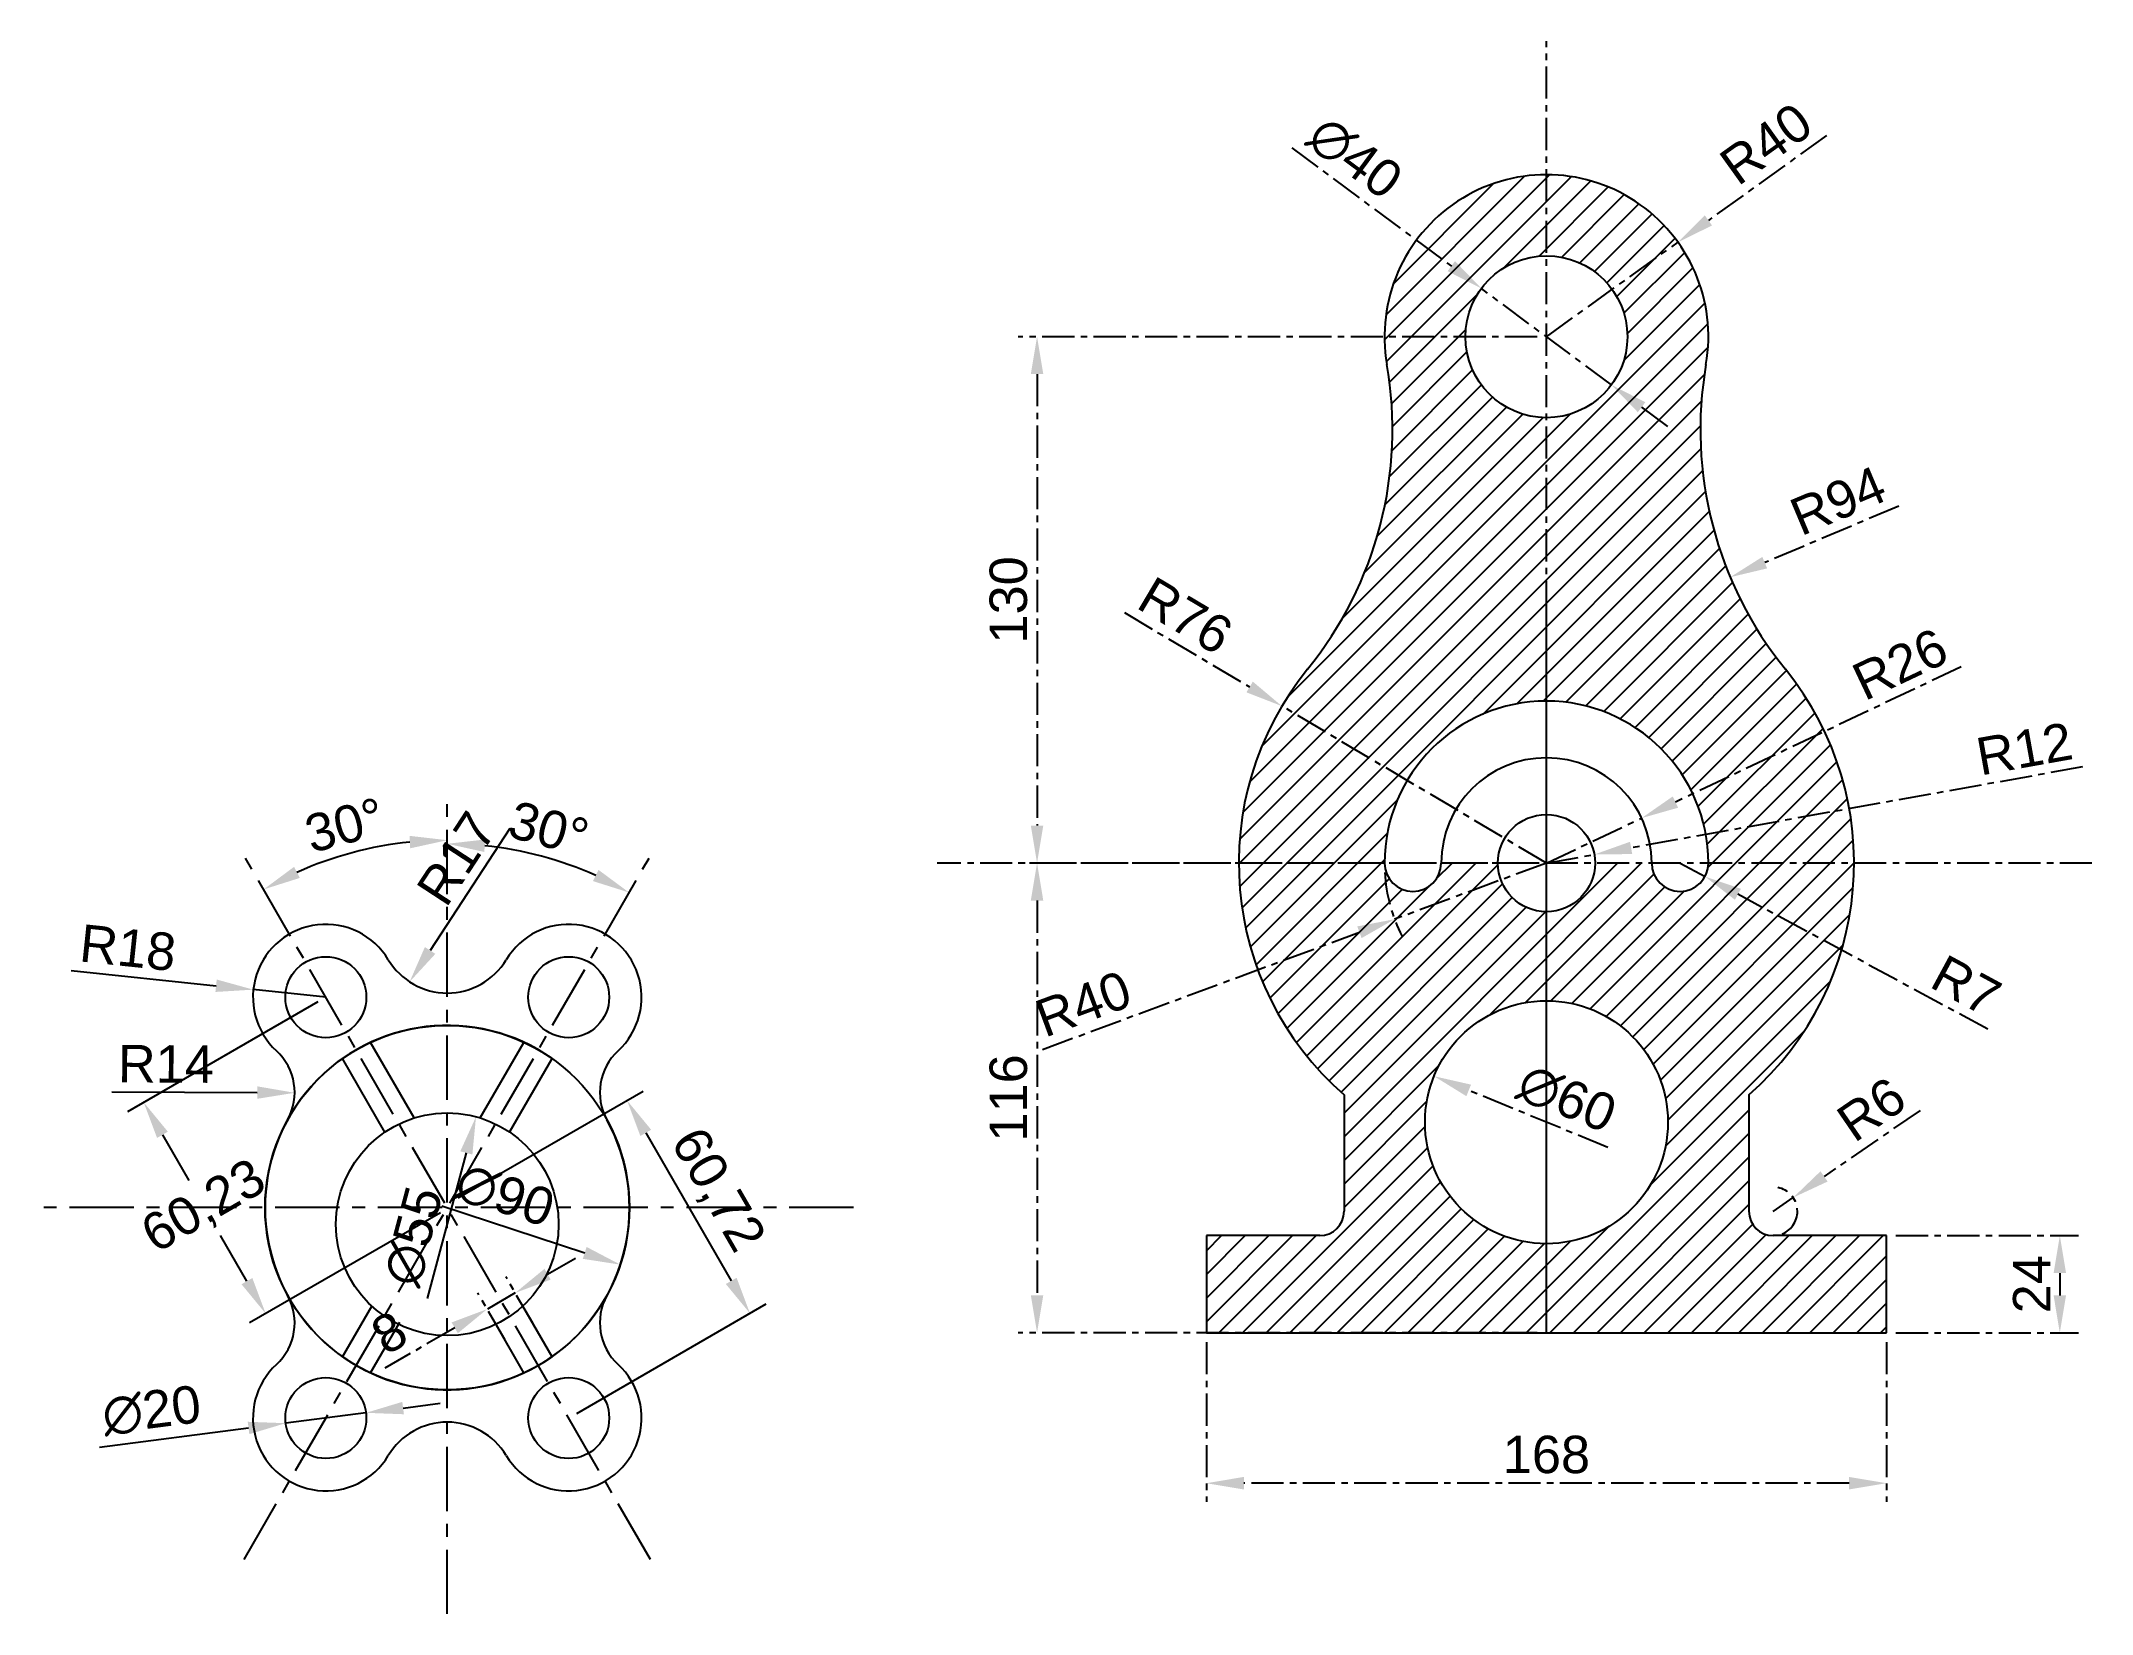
# Model space of a CAD drawing. Header units: millimetres. Extents: x 2403 to 2910, y 1416 to 1805.
import ezdxf

# ---------------------------------------------------------------- set-up
doc = ezdxf.new("R2010")
doc.units = ezdxf.units.MM
doc.header["$LTSCALE"] = 0.5
doc.linetypes.add('CENTER', pattern=[50.8, 31.75, -6.35, 6.35, -6.35])
doc.styles.get("Standard").update_dxf_attribs({"font": 'arial.ttf'})
doc.dimstyles.new('ISO-25', dxfattribs={"dimscale": 3.7, "dimtxt": 2.5, "dimasz": 2.5, "dimexe": 1.25, "dimexo": 0.625, "dimtad": 1, "dimtxsty": 'Standard', "dimcen": 2.5, "dimadec": 0, "dimazin": 0, "dimtfac": 1, "dimtmove": 0, "dimatfit": 3, "dimfxl": 1, "dimarcsym": 0})

# ---------------------------------------------------------------- blocks, each defined once
blk = doc.blocks.new('*D1')
at = {"color": 0, "lineweight": -2, "transparency": 16777216}
blk.add_line((2498.65, 1494.32), (2508.27, 1530.31), dxfattribs=at)
at = {"color": 0, "transparency": 16777216}
blk.add_solid([(2506.78, 1530.71), (2509.76, 1529.92), (2510.66, 1539.25)], dxfattribs=at)
at = {"layer": 'Defpoints', "color": 0, "transparency": 16777216}
for p in [(2510.66, 1539.25), (2496.45, 1486.12)]:
    blk.add_point(p, dxfattribs=at)
at = {"color": 0, "transparency": 16777216, "insert": (2495.22, 1509.73), "char_height": 9.25, "attachment_point": 5, "rotation": 75.0275}
blk.add_mtext('∅55', dxfattribs=at)
blk = doc.blocks.new('*D2')
at = {"color": 0, "lineweight": -2, "transparency": 16777216}
blk.add_line((2502.22, 1517.24), (2537.51, 1505.61), dxfattribs=at)
at = {"color": 0, "transparency": 16777216}
blk.add_solid([(2537.99, 1507.08), (2537.03, 1504.15), (2546.3, 1502.72)], dxfattribs=at)
at = {"layer": 'Defpoints', "color": 0, "transparency": 16777216}
for p in [(2460.82, 1530.88), (2546.3, 1502.72)]:
    blk.add_point(p, dxfattribs=at)
at = {"color": 0, "transparency": 16777216, "insert": (2517.76, 1519.8), "char_height": 9.25, "attachment_point": 5, "rotation": 341.7664}
blk.add_mtext('∅90', dxfattribs=at)
blk = doc.blocks.new('*D3')
at = {"color": 0, "lineweight": -2, "transparency": 16777216}
for p, q in [((2483.48, 1466.12), (2463.64, 1463.56)), ((2492.65, 1467.3), (2501.82, 1468.48)), ((2417.61, 1457.63), (2454.47, 1462.38))]:
    blk.add_line(p, q, dxfattribs=at)
at = {"color": 0, "transparency": 16777216}
for points in [[(2492.45, 1468.83), (2492.85, 1465.77), (2483.48, 1466.12)], [(2454.27, 1463.91), (2454.66, 1460.85), (2463.64, 1463.56)]]:
    blk.add_solid(points, dxfattribs=at)
at = {"layer": 'Defpoints', "color": 0, "transparency": 16777216}
for p in [(2483.48, 1466.12), (2463.64, 1463.56)]:
    blk.add_point(p, dxfattribs=at)
at = {"color": 0, "transparency": 16777216, "insert": (2430.52, 1466.65), "char_height": 9.25, "attachment_point": 5, "rotation": 7.345}
blk.add_mtext('∅20', dxfattribs=at)
blk = doc.blocks.new('*D4')
at = {"color": 0, "lineweight": -2, "transparency": 16777216}
for p, q in [((2471.55, 1567.61), (2424.57, 1540.48)), ((2433.21, 1534.78), (2439.7, 1523.53)), ((2501.85, 1515.55), (2454.69, 1488.32)), ((2454.07, 1498.64), (2447.57, 1509.9))]:
    blk.add_line(p, q, dxfattribs=at)
at = {"color": 0, "transparency": 16777216}
for points in [[(2434.54, 1535.55), (2431.87, 1534.01), (2428.58, 1542.79)], [(2455.41, 1499.41), (2452.74, 1497.87), (2458.7, 1490.63)]]:
    blk.add_solid(points, dxfattribs=at)
at = {"layer": 'Defpoints', "color": 0, "transparency": 16777216}
for p in [(2473.56, 1568.76), (2428.58, 1542.79), (2503.85, 1516.7)]:
    blk.add_point(p, dxfattribs=at)
at = {"color": 0, "transparency": 16777216, "insert": (2443.64, 1516.71), "char_height": 9.25, "attachment_point": 5, "rotation": 30}
blk.add_mtext('60,23', dxfattribs=at)
blk = doc.blocks.new('*D5')
at = {"color": 0, "lineweight": -2, "transparency": 16777216}
blk.add_line((2519, 1610.42), (2499.32, 1580.3), dxfattribs=at)
at = {"color": 0, "transparency": 16777216}
blk.add_solid([(2498.03, 1581.15), (2500.61, 1579.46), (2494.26, 1572.56)], dxfattribs=at)
at = {"layer": 'Defpoints', "color": 0, "transparency": 16777216}
for p in [(2503.56, 1586.79), (2494.26, 1572.56)]:
    blk.add_point(p, dxfattribs=at)
at = {"color": 0, "transparency": 16777216, "insert": (2505.87, 1603.04), "char_height": 9.25, "attachment_point": 5, "rotation": 56.8343}
blk.add_mtext('R17', dxfattribs=at)
blk = doc.blocks.new('*D6')
at = {"color": 0, "lineweight": -2, "transparency": 16777216}
blk.add_line((2420.67, 1545.42), (2456.61, 1545.21), dxfattribs=at)
at = {"color": 0, "transparency": 16777216}
blk.add_solid([(2456.62, 1546.75), (2456.6, 1543.67), (2465.86, 1545.16)], dxfattribs=at)
at = {"layer": 'Defpoints', "color": 0, "transparency": 16777216}
for p in [(2451.86, 1545.24), (2465.86, 1545.16)]:
    blk.add_point(p, dxfattribs=at)
at = {"color": 0, "transparency": 16777216, "insert": (2434.06, 1552.3), "char_height": 9.25, "attachment_point": 5, "rotation": 359.66}
blk.add_mtext('R14', dxfattribs=at)
blk = doc.blocks.new('*D7')
at = {"color": 0, "lineweight": -2, "transparency": 16777216}
for p, q in [((2410.65, 1575.33), (2446.45, 1571.59)), ((2473.56, 1568.76), (2455.65, 1570.63))]:
    blk.add_line(p, q, dxfattribs=at)
at = {"color": 0, "transparency": 16777216}
blk.add_solid([(2446.61, 1573.13), (2446.29, 1570.06), (2455.65, 1570.63)], dxfattribs=at)
at = {"layer": 'Defpoints', "color": 0, "transparency": 16777216}
for p in [(2455.65, 1570.63), (2473.56, 1568.76)]:
    blk.add_point(p, dxfattribs=at)
at = {"color": 0, "transparency": 16777216, "insert": (2424.68, 1580.94), "char_height": 9.25, "attachment_point": 5, "rotation": 354.0389}
blk.add_mtext('R18', dxfattribs=at)
blk = doc.blocks.new('*D8')
at = {"color": 0, "lineweight": -2, "transparency": 16777216}
for p, q in [((2506.28, 1519.21), (2551.97, 1545.59)), ((2552.59, 1535.26), (2573.7, 1498.7)), ((2535.56, 1465.99), (2582.33, 1493))]:
    blk.add_line(p, q, dxfattribs=at)
at = {"color": 0, "transparency": 16777216}
for points in [[(2553.93, 1536.03), (2551.26, 1534.49), (2547.97, 1543.27)], [(2575.04, 1499.47), (2572.37, 1497.93), (2578.33, 1490.69)]]:
    blk.add_solid(points, dxfattribs=at)
at = {"layer": 'Defpoints', "color": 0, "transparency": 16777216}
for p in [(2504.28, 1518.05), (2578.33, 1490.69), (2533.56, 1464.84)]:
    blk.add_point(p, dxfattribs=at)
at = {"color": 0, "transparency": 16777216, "insert": (2569.96, 1520.92), "char_height": 9.25, "attachment_point": 5, "rotation": 300}
blk.add_mtext('60,72', dxfattribs=at)
blk = doc.blocks.new('*D9')
at = {"color": 0, "lineweight": -2, "transparency": 16777216}
blk.add_arc((2503.56, 1516.8), 89.85, 65.9013, 84.0987, dxfattribs=at)
at = {"color": 0, "transparency": 16777216}
for points in [[(2512.72, 1604.63), (2512.87, 1607.71), (2503.56, 1606.65)], [(2540.94, 1600.19), (2539.54, 1597.44), (2548.48, 1594.61)]]:
    blk.add_solid(points, dxfattribs=at)
at = {"layer": 'Defpoints', "color": 0, "transparency": 16777216}
for p in [(2503.56, 1617.15), (2534.29, 1601.23), (2553.73, 1603.71), (2453.38, 1429.89), (2503.56, 1416.45)]:
    blk.add_point(p, dxfattribs=at)
at = {"color": 0, "transparency": 16777216, "insert": (2528.63, 1610.39), "char_height": 9.25, "attachment_point": 5, "rotation": 345}
blk.add_mtext('30°', dxfattribs=at)
blk = doc.blocks.new('*D10')
at = {"color": 0, "lineweight": -2, "transparency": 16777216}
blk.add_arc((2503.56, 1516.8), 90.74, 95.8435, 114.1565, dxfattribs=at)
at = {"color": 0, "transparency": 16777216}
for points in [[(2494.24, 1608.61), (2494.4, 1605.53), (2503.56, 1607.54)], [(2467.13, 1598.22), (2465.72, 1600.96), (2458.19, 1595.38)]]:
    blk.add_solid(points, dxfattribs=at)
at = {"layer": 'Defpoints', "color": 0, "transparency": 16777216}
for p in [(2503.56, 1617.15), (2487.8, 1606.16), (2453.38, 1603.71), (2553.73, 1429.89), (2503.56, 1416.45)]:
    blk.add_point(p, dxfattribs=at)
at = {"color": 0, "transparency": 16777216, "insert": (2478.25, 1611.24), "char_height": 9.25, "attachment_point": 5, "rotation": 15}
blk.add_mtext('30°', dxfattribs=at)
blk = doc.blocks.new('*D11')
at = {"color": 0, "linetype": 'CENTER', "lineweight": -2, "ltscale": 0.5, "transparency": 16777216}
for p, q in [((2528.35, 1500.36), (2536.36, 1504.98)), ((2524.67, 1488.24), (2518.03, 1499.74)), ((2517.74, 1484.24), (2511.1, 1495.74)), ((2520.34, 1495.73), (2513.41, 1491.73)), ((2505.4, 1487.11), (2488.1, 1477.12))]:
    blk.add_line(p, q, dxfattribs=at)
at = {"color": 0, "linetype": 'CENTER', "ltscale": 0.5, "transparency": 16777216}
for points in [[(2527.58, 1501.69), (2529.12, 1499.02), (2520.34, 1495.73)], [(2504.63, 1488.44), (2506.17, 1485.77), (2513.41, 1491.73)]]:
    blk.add_solid(points, dxfattribs=at)
at = {"layer": 'Defpoints', "color": 0, "linetype": 'CENTER', "ltscale": 0.5, "transparency": 16777216}
for p in [(2513.41, 1491.73), (2525.82, 1486.23), (2518.9, 1482.23)]:
    blk.add_point(p, dxfattribs=at)
at = {"color": 0, "linetype": 'CENTER', "ltscale": 0.5, "transparency": 16777216, "insert": (2489.23, 1485.9), "char_height": 9.25, "attachment_point": 5, "rotation": 30}
blk.add_mtext('8', dxfattribs=at)
blk = doc.blocks.new('*D13')
at = {"color": 0, "linetype": 'CENTER', "lineweight": -2, "ltscale": 0.5, "transparency": 16777216}
for p, q in [((2772.77, 1731.88), (2644.62, 1731.88)), ((2649.25, 1722.63), (2649.25, 1611.13)), ((2772.77, 1601.88), (2644.62, 1601.88))]:
    blk.add_line(p, q, dxfattribs=at)
at = {"color": 0, "linetype": 'CENTER', "ltscale": 0.5, "transparency": 16777216}
for points in [[(2647.71, 1722.63), (2650.79, 1722.63), (2649.25, 1731.88)], [(2647.71, 1611.13), (2650.79, 1611.13), (2649.25, 1601.88)]]:
    blk.add_solid(points, dxfattribs=at)
at = {"layer": 'Defpoints', "color": 0, "linetype": 'CENTER', "ltscale": 0.5, "transparency": 16777216}
for p in [(2775.08, 1731.88), (2649.25, 1601.88), (2775.08, 1601.88)]:
    blk.add_point(p, dxfattribs=at)
at = {"color": 0, "linetype": 'CENTER', "ltscale": 0.5, "transparency": 16777216, "insert": (2642.21, 1666.88), "char_height": 9.25, "attachment_point": 5, "rotation": 90}
blk.add_mtext('130', dxfattribs=at)
blk = doc.blocks.new('*D14')
at = {"color": 0, "linetype": 'CENTER', "lineweight": -2, "ltscale": 0.5, "transparency": 16777216}
for p, q in [((2772.77, 1601.88), (2644.62, 1601.88)), ((2649.25, 1592.63), (2649.25, 1495.13)), ((2772.77, 1485.88), (2644.62, 1485.88))]:
    blk.add_line(p, q, dxfattribs=at)
at = {"color": 0, "linetype": 'CENTER', "ltscale": 0.5, "transparency": 16777216}
for points in [[(2647.71, 1592.63), (2650.79, 1592.63), (2649.25, 1601.88)], [(2647.71, 1495.13), (2650.79, 1495.13), (2649.25, 1485.88)]]:
    blk.add_solid(points, dxfattribs=at)
at = {"layer": 'Defpoints', "color": 0, "linetype": 'CENTER', "ltscale": 0.5, "transparency": 16777216}
for p in [(2775.08, 1601.88), (2649.25, 1485.88), (2775.08, 1485.88)]:
    blk.add_point(p, dxfattribs=at)
at = {"color": 0, "linetype": 'CENTER', "ltscale": 0.5, "transparency": 16777216, "insert": (2642.21, 1543.88), "char_height": 9.25, "attachment_point": 5, "rotation": 90}
blk.add_mtext('116', dxfattribs=at)
blk = doc.blocks.new('*D15')
at = {"color": 0, "linetype": 'CENTER', "lineweight": -2, "ltscale": 0.5, "transparency": 16777216}
for p, q in [((2691.08, 1483.57), (2691.08, 1444.12)), ((2859.08, 1483.57), (2859.08, 1444.12)), ((2849.83, 1448.74), (2700.33, 1448.74))]:
    blk.add_line(p, q, dxfattribs=at)
at = {"color": 0, "linetype": 'CENTER', "ltscale": 0.5, "transparency": 16777216}
for points in [[(2700.33, 1450.29), (2700.33, 1447.2), (2691.08, 1448.74)], [(2849.83, 1450.29), (2849.83, 1447.2), (2859.08, 1448.74)]]:
    blk.add_solid(points, dxfattribs=at)
at = {"layer": 'Defpoints', "color": 0, "linetype": 'CENTER', "ltscale": 0.5, "transparency": 16777216}
for p in [(2691.08, 1485.88), (2859.08, 1485.88), (2691.08, 1448.74)]:
    blk.add_point(p, dxfattribs=at)
at = {"color": 0, "linetype": 'CENTER', "ltscale": 0.5, "transparency": 16777216, "insert": (2775.08, 1455.78), "char_height": 9.25, "attachment_point": 5}
blk.add_mtext('168', dxfattribs=at)
blk = doc.blocks.new('*D16')
at = {"color": 0, "linetype": 'CENTER', "lineweight": -2, "ltscale": 0.5, "transparency": 16777216}
for p, q in [((2670.83, 1663.73), (2701.76, 1645.38)), ((2775.08, 1601.88), (2709.72, 1640.66))]:
    blk.add_line(p, q, dxfattribs=at)
at = {"color": 0, "linetype": 'CENTER', "ltscale": 0.5, "transparency": 16777216}
blk.add_solid([(2702.55, 1646.7), (2700.98, 1644.05), (2709.72, 1640.66)], dxfattribs=at)
at = {"layer": 'Defpoints', "color": 0, "linetype": 'CENTER', "ltscale": 0.5, "transparency": 16777216}
for p in [(2709.72, 1640.66), (2775.08, 1601.88)]:
    blk.add_point(p, dxfattribs=at)
at = {"color": 0, "linetype": 'CENTER', "ltscale": 0.5, "transparency": 16777216, "insert": (2685.91, 1662.97), "char_height": 9.25, "attachment_point": 5, "rotation": 329.3231}
blk.add_mtext('R76', dxfattribs=at)
blk = doc.blocks.new('*D17')
at = {"color": 0, "linetype": 'CENTER', "lineweight": -2, "ltscale": 0.5, "transparency": 16777216}
blk.add_line((2862.13, 1690.03), (2829, 1676.08), dxfattribs=at)
at = {"color": 0, "linetype": 'CENTER', "ltscale": 0.5, "transparency": 16777216}
blk.add_solid([(2828.41, 1677.5), (2829.6, 1674.66), (2820.48, 1672.49)], dxfattribs=at)
at = {"layer": 'Defpoints', "color": 0, "linetype": 'CENTER', "ltscale": 0.5, "transparency": 16777216}
for p in [(2907.11, 1708.98), (2820.48, 1672.49)]:
    blk.add_point(p, dxfattribs=at)
at = {"color": 0, "linetype": 'CENTER', "ltscale": 0.5, "transparency": 16777216, "insert": (2847.1, 1691.34), "char_height": 9.25, "attachment_point": 5, "rotation": 22.8372}
blk.add_mtext('R94', dxfattribs=at)
blk = doc.blocks.new('*D18')
at = {"color": 0, "linetype": 'CENTER', "lineweight": -2, "ltscale": 0.5, "transparency": 16777216}
for p, q in [((2844.29, 1781.57), (2815.09, 1760.6)), ((2775.08, 1731.88), (2807.58, 1755.21))]:
    blk.add_line(p, q, dxfattribs=at)
at = {"color": 0, "linetype": 'CENTER', "ltscale": 0.5, "transparency": 16777216}
blk.add_solid([(2814.19, 1761.86), (2815.99, 1759.35), (2807.58, 1755.21)], dxfattribs=at)
at = {"layer": 'Defpoints', "color": 0, "linetype": 'CENTER', "ltscale": 0.5, "transparency": 16777216}
for p in [(2807.58, 1755.21), (2775.08, 1731.88)]:
    blk.add_point(p, dxfattribs=at)
at = {"color": 0, "linetype": 'CENTER', "ltscale": 0.5, "transparency": 16777216, "insert": (2829.35, 1779.5), "char_height": 9.25, "attachment_point": 5, "rotation": 35.6722}
blk.add_mtext('R40', dxfattribs=at)
blk = doc.blocks.new('*D20')
at = {"color": 0, "linetype": 'CENTER', "lineweight": -2, "ltscale": 0.5, "transparency": 16777216}
for p, q in [((2877.53, 1650.34), (2806.95, 1616.96)), ((2775.08, 1601.88), (2798.59, 1613))]:
    blk.add_line(p, q, dxfattribs=at)
at = {"color": 0, "linetype": 'CENTER', "ltscale": 0.5, "transparency": 16777216}
blk.add_solid([(2806.29, 1618.35), (2807.61, 1615.56), (2798.59, 1613)], dxfattribs=at)
at = {"layer": 'Defpoints', "color": 0, "linetype": 'CENTER', "ltscale": 0.5, "transparency": 16777216}
for p in [(2798.59, 1613), (2775.08, 1601.88)]:
    blk.add_point(p, dxfattribs=at)
at = {"color": 0, "linetype": 'CENTER', "ltscale": 0.5, "transparency": 16777216, "insert": (2862.44, 1650.99), "char_height": 9.25, "attachment_point": 5, "rotation": 25.3144}
blk.add_mtext('R26', dxfattribs=at)
blk = doc.blocks.new('*D21')
at = {"color": 0, "linetype": 'CENTER', "lineweight": -2, "ltscale": 0.5, "transparency": 16777216}
for p, q in [((2775.08, 1601.88), (2737.57, 1588.02)), ((2650.6, 1555.87), (2728.89, 1584.81))]:
    blk.add_line(p, q, dxfattribs=at)
blk.add_arc((2775.08, 1601.88), 40, 183.3124, 206.9113, dxfattribs=at)
at = {"color": 0, "linetype": 'CENTER', "ltscale": 0.5, "transparency": 16777216}
blk.add_solid([(2728.35, 1586.25), (2729.42, 1583.36), (2737.57, 1588.02)], dxfattribs=at)
at = {"layer": 'Defpoints', "color": 0, "linetype": 'CENTER', "ltscale": 0.5, "transparency": 16777216}
for p in [(2775.08, 1601.88), (2737.57, 1588.02)]:
    blk.add_point(p, dxfattribs=at)
at = {"color": 0, "linetype": 'CENTER', "ltscale": 0.5, "transparency": 16777216, "insert": (2660.68, 1567.1), "char_height": 9.25, "attachment_point": 5, "rotation": 20.2865}
blk.add_mtext('R40', dxfattribs=at)
blk = doc.blocks.new('*D22')
at = {"color": 0, "linetype": 'CENTER', "lineweight": -2, "ltscale": 0.5, "transparency": 16777216}
for p, q in [((2907.47, 1625.63), (2796, 1605.64)), ((2775.08, 1601.88), (2786.9, 1604))]:
    blk.add_line(p, q, dxfattribs=at)
at = {"color": 0, "linetype": 'CENTER', "ltscale": 0.5, "transparency": 16777216}
blk.add_solid([(2795.73, 1607.15), (2796.27, 1604.12), (2786.9, 1604)], dxfattribs=at)
at = {"layer": 'Defpoints', "color": 0, "linetype": 'CENTER', "ltscale": 0.5, "transparency": 16777216}
for p in [(2775.08, 1601.88), (2786.9, 1604)]:
    blk.add_point(p, dxfattribs=at)
at = {"color": 0, "linetype": 'CENTER', "ltscale": 0.5, "transparency": 16777216, "insert": (2893.13, 1630.13), "char_height": 9.25, "attachment_point": 5, "rotation": 10.1701}
blk.add_mtext('R12', dxfattribs=at)
blk = doc.blocks.new('*D23')
at = {"color": 0, "linetype": 'CENTER', "lineweight": -2, "ltscale": 0.5, "transparency": 16777216}
for p, q in [((2867.4, 1540.79), (2843.66, 1524.51)), ((2831.08, 1515.88), (2836.03, 1519.28))]:
    blk.add_line(p, q, dxfattribs=at)
blk.add_arc((2831.08, 1515.88), 6, 292.0827, 78.6069, dxfattribs=at)
at = {"color": 0, "linetype": 'CENTER', "ltscale": 0.5, "transparency": 16777216}
blk.add_solid([(2842.79, 1525.78), (2844.53, 1523.24), (2836.03, 1519.28)], dxfattribs=at)
at = {"layer": 'Defpoints', "color": 0, "linetype": 'CENTER', "ltscale": 0.5, "transparency": 16777216}
for p in [(2831.08, 1515.88), (2836.03, 1519.28)]:
    blk.add_point(p, dxfattribs=at)
at = {"color": 0, "linetype": 'CENTER', "ltscale": 0.5, "transparency": 16777216, "insert": (2855.37, 1541.07), "char_height": 9.25, "attachment_point": 5, "rotation": 34.4414}
blk.add_mtext('R6', dxfattribs=at)
blk = doc.blocks.new('*D24')
at = {"color": 0, "linetype": 'CENTER', "lineweight": -2, "ltscale": 0.5, "transparency": 16777216}
for p, q in [((2861.4, 1509.88), (2906.53, 1509.88)), ((2901.9, 1500.63), (2901.9, 1495.13)), ((2861.4, 1485.88), (2906.53, 1485.88))]:
    blk.add_line(p, q, dxfattribs=at)
at = {"color": 0, "linetype": 'CENTER', "ltscale": 0.5, "transparency": 16777216}
for points in [[(2900.36, 1500.63), (2903.44, 1500.63), (2901.9, 1509.88)], [(2900.36, 1495.13), (2903.44, 1495.13), (2901.9, 1485.88)]]:
    blk.add_solid(points, dxfattribs=at)
at = {"layer": 'Defpoints', "color": 0, "linetype": 'CENTER', "ltscale": 0.5, "transparency": 16777216}
for p in [(2859.08, 1509.88), (2859.08, 1485.88), (2901.9, 1485.88)]:
    blk.add_point(p, dxfattribs=at)
at = {"color": 0, "linetype": 'CENTER', "ltscale": 0.5, "transparency": 16777216, "insert": (2894.95, 1497.88), "char_height": 9.25, "attachment_point": 5, "rotation": 90}
blk.add_mtext('24', dxfattribs=at)
blk = doc.blocks.new('*D25')
at = {"color": 0, "linetype": 'CENTER', "lineweight": -2, "ltscale": 0.5, "transparency": 16777216}
for p, q in [((2808.08, 1601.88), (2814.25, 1598.56)), ((2884.1, 1560.88), (2822.39, 1594.17))]:
    blk.add_line(p, q, dxfattribs=at)
at = {"color": 0, "linetype": 'CENTER', "ltscale": 0.5, "transparency": 16777216}
blk.add_solid([(2823.12, 1595.53), (2821.65, 1592.81), (2814.25, 1598.56)], dxfattribs=at)
at = {"layer": 'Defpoints', "color": 0, "linetype": 'CENTER', "ltscale": 0.5, "transparency": 16777216}
for p in [(2808.08, 1601.88), (2814.25, 1598.56)]:
    blk.add_point(p, dxfattribs=at)
at = {"color": 0, "linetype": 'CENTER', "ltscale": 0.5, "transparency": 16777216, "insert": (2878.8, 1571.63), "char_height": 9.25, "attachment_point": 5, "rotation": 331.6598}
blk.add_mtext('R7', dxfattribs=at)
blk = doc.blocks.new('*D26')
at = {"color": 0, "linetype": 'CENTER', "lineweight": -2, "ltscale": 0.5, "transparency": 16777216}
for p, q in [((2712.2, 1778.5), (2751.59, 1749.3)), ((2791.15, 1719.97), (2759.02, 1743.79)), ((2798.58, 1714.46), (2806.01, 1708.96))]:
    blk.add_line(p, q, dxfattribs=at)
at = {"color": 0, "linetype": 'CENTER', "ltscale": 0.5, "transparency": 16777216}
for points in [[(2752.5, 1750.54), (2750.67, 1748.07), (2759.02, 1743.79)], [(2799.5, 1715.7), (2797.66, 1713.23), (2791.15, 1719.97)]]:
    blk.add_solid(points, dxfattribs=at)
at = {"layer": 'Defpoints', "color": 0, "linetype": 'CENTER', "ltscale": 0.5, "transparency": 16777216}
for p in [(2759.02, 1743.79), (2791.15, 1719.97)]:
    blk.add_point(p, dxfattribs=at)
at = {"color": 0, "linetype": 'CENTER', "ltscale": 0.5, "transparency": 16777216, "insert": (2727.75, 1776.05), "char_height": 9.25, "attachment_point": 5, "rotation": 323.4488}
blk.add_mtext('∅40', dxfattribs=at)
blk = doc.blocks.new('*D28')
at = {"color": 0, "linetype": 'CENTER', "lineweight": -2, "ltscale": 0.5, "transparency": 16777216}
blk.add_line((2790.27, 1531.67), (2755.88, 1545.74), dxfattribs=at)
at = {"color": 0, "linetype": 'CENTER', "ltscale": 0.5, "transparency": 16777216}
blk.add_solid([(2756.46, 1547.17), (2755.3, 1544.32), (2747.32, 1549.25)], dxfattribs=at)
at = {"layer": 'Defpoints', "color": 0, "linetype": 'CENTER', "ltscale": 0.5, "transparency": 16777216}
for p in [(2747.32, 1549.25), (2802.85, 1526.52)]:
    blk.add_point(p, dxfattribs=at)
at = {"color": 0, "linetype": 'CENTER', "ltscale": 0.5, "transparency": 16777216, "insert": (2780.12, 1543.71), "char_height": 9.25, "attachment_point": 5, "rotation": 337.7434}
blk.add_mtext('∅60', dxfattribs=at)

msp = doc.modelspace()

# ---------------------------------------------------------------- hatches: boundary and pattern name
at = {"linetype": 'CENTER', "ltscale": 0.5}
h = msp.add_hatch(dxfattribs=at)
h.set_pattern_fill('ANSI31', color=256, scale=1.3)
h.paths.add_polyline_path([(2814.495, 1725.046, 0.4654751), (2775.084, 1771.884), (2775.084, 1751.884, -0.4142136), (2795.084, 1731.884, -0.4142136), (2775.084, 1711.884), (2775.084, 1641.884, -0.4142136), (2815.084, 1601.884), (2851.084, 1601.884, 0.1720416), (2834.108, 1649.761, -0.2166188)])
h.paths.add_polyline_path([(2775.084, 1711.884, -0.4142136), (2755.084, 1731.884, -0.4142136), (2775.084, 1751.884), (2775.084, 1771.884, 0.4654751), (2735.673, 1725.046, -0.2166188), (2716.06, 1649.761, 0.1720416), (2699.084, 1601.884), (2735.084, 1601.884, -0.4142136), (2775.084, 1641.884)])
h.paths.add_polyline_path([(2775.084, 1567.884), (2775.084, 1589.884, -0.4142136), (2763.084, 1601.884), (2749.084, 1601.884, -1), (2735.084, 1601.884), (2699.084, 1601.884, 0.2164839), (2725.084, 1544.648), (2725.084, 1515.884, -0.4142136), (2719.084, 1509.884), (2691.084, 1509.884), (2691.084, 1485.884), (2775.084, 1485.884), (2775.084, 1507.884, -0.4142136), (2745.084, 1537.884, -0.4142136)])
h.paths.add_polyline_path([(2851.084, 1601.884), (2815.084, 1601.884, -1), (2801.084, 1601.884), (2787.084, 1601.884, -0.4142136), (2775.084, 1589.884), (2775.084, 1567.884, -0.4142136), (2805.084, 1537.884, -0.4142136), (2775.084, 1507.884), (2775.084, 1485.884), (2859.084, 1485.884), (2859.084, 1509.884), (2831.084, 1509.884, -0.4142136), (2825.084, 1515.884), (2825.084, 1544.648, 0.2164839)])

# ---------------------------------------------------------------- linework, layer by layer
for p, q in [((2775.084, 1485.884), (2775.084, 1804.899)), ((2909.843, 1601.884), (2624.562, 1601.884))]:
    msp.add_line(p, q, dxfattribs=at)
at = {"linetype": 'ByBlock', "ltscale": 0.5}
for p, q in [((2775.084, 1485.884), (2775.084, 1664.693)), ((2775.084, 1485.884), (2775.084, 1601.884)), ((2725.084, 1544.648), (2725.084, 1515.884)), ((2825.084, 1544.648), (2825.084, 1515.884)), ((2719.084, 1509.884), (2691.084, 1509.884)), ((2691.084, 1509.884), (2691.084, 1485.884)), ((2859.084, 1509.884), (2831.084, 1509.884)), ((2859.084, 1485.884), (2859.084, 1509.884)), ((2691.084, 1485.884), (2859.084, 1485.884))]:
    msp.add_line(p, q, dxfattribs=at)
at = {"linetype": 'CENTER'}
for p, q in [((2503.557, 1416.448), (2503.557, 1617.153)), ((2453.381, 1429.892), (2553.734, 1603.708)), ((2553.734, 1429.892), (2453.381, 1603.708)), ((2603.91, 1516.8), (2403.205, 1516.8))]:
    msp.add_line(p, q, dxfattribs=at)
for p, q in [((2495.391, 1538.944), (2484.611, 1557.617)), ((2511.723, 1538.944), (2522.504, 1557.617)), ((2488.16, 1535.47), (2477.682, 1553.617)), ((2518.955, 1535.47), (2529.432, 1553.617)), ((2477.682, 1479.983), (2484.899, 1492.483)), ((2529.432, 1479.983), (2522.216, 1492.483)), ((2484.611, 1475.983), (2491.827, 1488.483)), ((2522.504, 1475.983), (2515.288, 1488.483))]:
    msp.add_line(p, q)
at = {"linetype": 'ByBlock', "ltscale": 0.5}
for centre, radius in [((2775.084, 1731.884), 20), ((2775.084, 1601.884), 12), ((2775.084, 1537.884), 30)]:
    msp.add_circle(centre, radius, dxfattribs=at)
for centre, radius in [((2473.557, 1568.762), 10), ((2533.557, 1568.762), 10), ((2503.557, 1516.8), 45), ((2503.557, 1512.684), 27.5), ((2473.557, 1464.839), 10), ((2533.557, 1464.839), 10)]:
    msp.add_circle(centre, radius)
for centre, radius, start, end in [((2775.084, 1731.884), 40, 350.15677, 189.84323), ((2643.057, 1708.976), 94, 320.95322, 9.84323), ((2907.112, 1708.976), 94, 170.15677, 219.04678), ((2775.084, 1601.884), 76, 140.95322, 228.86049), ((2775.084, 1601.884), 76, 311.13951, 39.04678), ((2775.084, 1601.884), 40, 0, 180), ((2775.084, 1601.884), 26, 0, 180), ((2742.084, 1601.884), 7, 180, 0), ((2808.084, 1601.884), 7, 180, 0), ((2719.084, 1515.884), 6, 270, 360), ((2831.084, 1515.884), 6, 180, 270)]:
    msp.add_arc(centre, radius, start, end, dxfattribs=at)
for centre, radius, start, end in [((2473.557, 1568.762), 18, 31.00272, 227.31689), ((2533.557, 1568.762), 18, 312.68311, 148.99728), ((2503.557, 1586.79), 17, 211.00272, 328.99728), ((2503.557, 1516.8), 45, 54.90031, 28.81595), ((2451.863, 1545.238), 14, 331.18405, 47.31689), ((2555.252, 1545.238), 14, 132.68311, 208.81595), ((2451.863, 1488.362), 14, 312.68311, 28.81595), ((2555.252, 1488.362), 14, 151.18405, 227.31689), ((2473.557, 1464.839), 18, 132.68311, 328.99728), ((2533.557, 1464.839), 18, 211.00272, 47.31689), ((2503.557, 1446.811), 17, 31.00272, 148.99728)]:
    msp.add_arc(centre, radius, start, end)
at = {"linetype": 'ByBlock'}
msp.add_point((2775.084, 1485.884), dxfattribs=at)
msp.add_point((2775.084, 1485.884), dxfattribs=at)

# ---------------------------------------------------------------- dimensions: what is measured, and where the dimension line sits
at = {"linetype": 'CENTER', "ltscale": 0.5}
for p1, p2, picture, middle in [((2791.151, 1719.973), (2759.018, 1743.795), '*D26', (2723.409, 1770.193)), ((2802.849, 1526.521), (2747.319, 1549.247), '*D28', (2777.355, 1536.955))]:
    dim = msp.add_diameter_dim_2p(p1=p1, p2=p2, dimstyle='ISO-25', dxfattribs=at)
    dim.commit()
    dim.dimension.update_dxf_attribs({"geometry": picture, "text_midpoint": middle, "dimtype": 163})
for center, mpoint, picture, middle in [((2775.084, 1731.884), (2807.579, 1755.21), '*D18', (2829.349, 1779.497)), ((2775.084, 1601.884), (2709.72, 1640.659), '*D16', (2685.907, 1662.965)), ((2831.084, 1515.884), (2836.032, 1519.278), '*D23', (2855.366, 1541.067))]:
    dim = msp.add_radius_dim(center=center, mpoint=mpoint, dimstyle='ISO-25', dxfattribs=at)
    dim.commit()
    dim.dimension.update_dxf_attribs({"geometry": picture, "text_midpoint": middle})
for base, p1, p2, angle, picture, middle in [((2649.247, 1601.884), (2775.084, 1731.884), (2775.084, 1601.884), 90, '*D13', (2642.208, 1666.884)), ((2649.247, 1485.884), (2775.084, 1601.884), (2775.084, 1485.884), 90, '*D14', (2642.212, 1543.884)), ((2901.902, 1485.884), (2859.084, 1509.884), (2859.084, 1485.884), 90, '*D24', (2894.945, 1497.884)), ((2513.41, 1491.734), (2525.824, 1486.233), (2518.896, 1482.233), 30, '*D11', (2489.229, 1485.897))]:
    dim = msp.add_linear_dim(base=base, p1=p1, p2=p2, angle=angle, dimstyle='ISO-25', dxfattribs=at)
    dim.commit()
    dim.dimension.update_dxf_attribs({"geometry": picture, "text_midpoint": middle})
for center, mpoint, picture, middle in [((2907.112, 1708.976), (2820.48, 1672.494), '*D17', (2849.829, 1684.853)), ((2775.084, 1601.884), (2798.587, 1613.001), '*D20', (2865.449, 1644.627)), ((2775.084, 1601.884), (2786.896, 1604.003), '*D22', (2894.36, 1623.281)), ((2775.084, 1601.884), (2737.565, 1588.016), '*D21', (2663.122, 1560.498)), ((2808.084, 1601.884), (2814.245, 1598.561), '*D25', (2875.505, 1565.521))]:
    dim = msp.add_radius_dim(center=center, mpoint=mpoint, dimstyle='ISO-25', dxfattribs=at)
    dim.commit()
    dim.dimension.update_dxf_attribs({"geometry": picture, "text_midpoint": middle, "dimtype": 164})
for base, line1, line2, picture, middle in [((2487.801, 1606.158), ((2553.734, 1429.892), (2453.381, 1603.708)), ((2503.557, 1416.448), (2503.557, 1617.153)), '*D10', (2478.251, 1611.244)), ((2534.287, 1601.229), ((2503.557, 1416.448), (2503.557, 1617.153)), ((2453.381, 1429.892), (2553.734, 1603.708)), '*D9', (2528.633, 1610.385))]:
    dim = msp.add_angular_dim_2l(base=base, line1=line1, line2=line2, dimstyle='ISO-25')
    dim.commit()
    dim.dimension.update_dxf_attribs({"geometry": picture, "text_midpoint": middle})
for center, mpoint, picture, middle in [((2503.557, 1586.79), (2494.257, 1572.559), '*D5', (2511.689, 1599.232)), ((2451.863, 1545.238), (2465.863, 1545.155), '*D6', (2434.019, 1545.344))]:
    dim = msp.add_radius_dim(center=center, mpoint=mpoint, dimstyle='ISO-25')
    dim.commit()
    dim.dimension.update_dxf_attribs({"geometry": picture, "text_midpoint": middle, "dimtype": 164})
dim = msp.add_radius_dim(center=(2473.557, 1568.762), mpoint=(2455.655, 1570.631), dimstyle='ISO-25')
dim.commit()
dim.dimension.update_dxf_attribs({"geometry": '*D7', "text_midpoint": (2424.684, 1580.939)})
dim = msp.add_linear_dim(base=(2428.58, 1542.794), p1=(2503.853, 1516.703), p2=(2473.557, 1568.762), angle=120, dimstyle='ISO-25')
dim.commit()
dim.dimension.update_dxf_attribs({"geometry": '*D4', "text_midpoint": (2443.638, 1516.713), "text_rotation": 30})
dim = msp.add_linear_dim(base=(2578.328, 1490.687), p1=(2504.278, 1518.049), p2=(2533.557, 1464.839), angle=120, dimstyle='ISO-25')
dim.commit()
dim.dimension.update_dxf_attribs({"geometry": '*D8', "text_midpoint": (2569.964, 1520.916)})
for p1, p2, picture, middle in [((2496.453, 1486.118), (2510.662, 1539.251), '*D1', (2502.264, 1507.85)), ((2460.817, 1530.88), (2546.298, 1502.72), '*D2', (2515.474, 1512.875))]:
    dim = msp.add_diameter_dim_2p(p1=p1, p2=p2, dimstyle='ISO-25')
    dim.commit()
    dim.dimension.update_dxf_attribs({"geometry": picture, "text_midpoint": middle, "dimtype": 163})
dim = msp.add_linear_dim(base=(2691.084, 1448.744), p1=(2859.084, 1485.884), p2=(2691.084, 1485.884), dimstyle='ISO-25', dxfattribs=at)
dim.commit()
dim.dimension.update_dxf_attribs({"geometry": '*D15', "text_midpoint": (2775.084, 1455.78)})
dim = msp.add_diameter_dim_2p(p1=(2483.475, 1466.117), p2=(2463.639, 1463.56), dimstyle='ISO-25')
dim.commit()
dim.dimension.update_dxf_attribs({"geometry": '*D3', "text_midpoint": (2430.519, 1466.645)})

doc.saveas('drawing.dxf')
